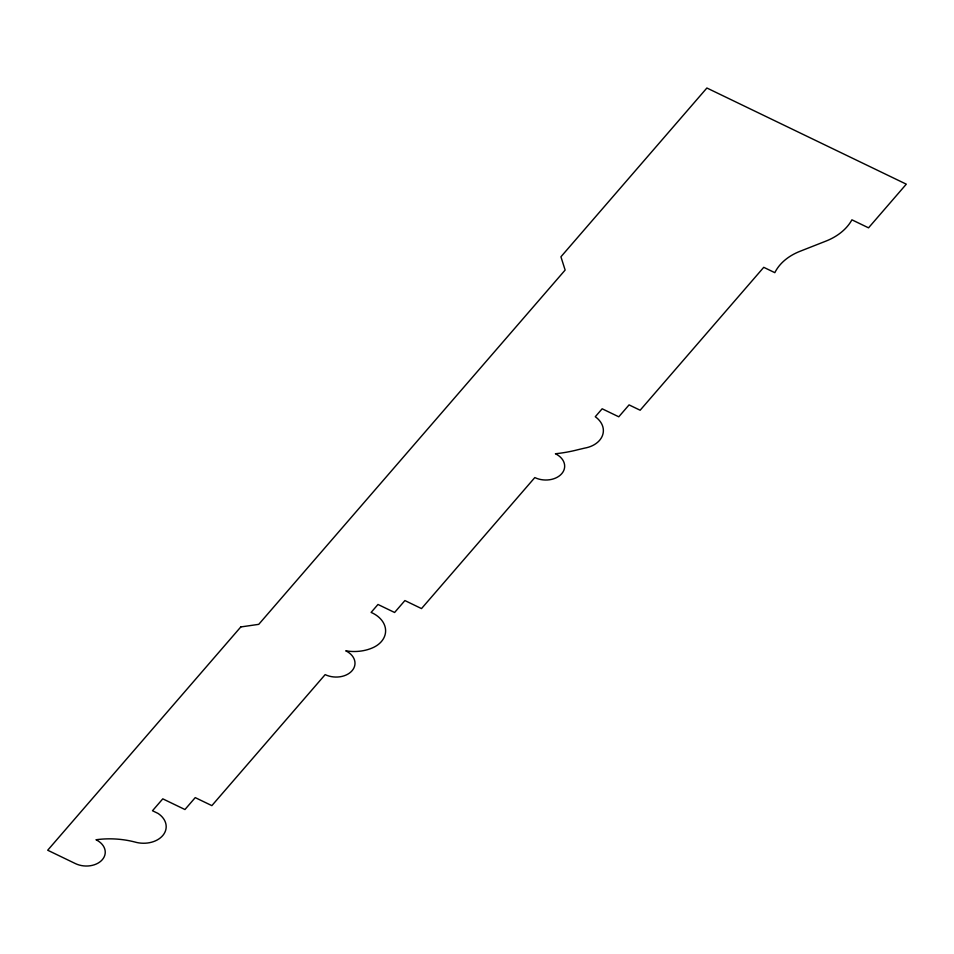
<?xml version="1.0" encoding="UTF-8"?>
<svg xmlns="http://www.w3.org/2000/svg" width="954" height="954" viewBox="0 0 954 954"><rect width="100%" height="100%" fill="white"/><g stroke="black" fill="none" stroke-linecap="round" stroke-linejoin="round"><path stroke-width="1.43" d="M240.802 626.945L47.7 850.229L75.39 863.585A19.569 14.334 3.4 0 0 102.316 859.685A19.569 14.334 3.4 0 0 95.996 839.759A75.211 55.093 3.4 0 1 134.645 841.953A23.445 17.172 3.4 0 0 162.955 835.31A23.445 17.172 3.4 0 0 158.018 813.416L152.485 810.745L162.788 798.844L184.945 809.529L195.236 797.616L211.86 805.629L325.159 674.621A19.569 14.334 3.4 0 0 352.074 670.722A19.569 14.334 3.4 0 0 345.753 650.807A36.967 27.082 3.4 0 0 373.777 647.289A28.06 20.559 3.4 0 0 371.118 612.408L377.987 604.466L394.598 612.48L404.901 600.567L421.513 608.58L534.812 477.572A19.569 14.334 3.4 0 0 561.739 473.685A19.569 14.334 3.4 0 0 555.419 453.758A120.192 88.042 3.4 0 0 577.969 449.704L584.599 448.13A25.484 18.675 3.4 0 0 602.63 435.084A25.484 18.675 3.4 0 0 595.284 416.731L602.153 408.789L618.776 416.803L629.068 404.89L640.146 410.232L763.749 267.323L774.827 272.665A56.56 41.439 3.4 0 1 799.929 251.331L825.89 241.123A60.412 44.254 3.4 0 0 851.922 219.825L868.534 227.839L906.3 184.17L706.89 88.006L560.928 256.793L565.138 270.065L258.749 624.345L240.802 626.945"/></g></svg>
